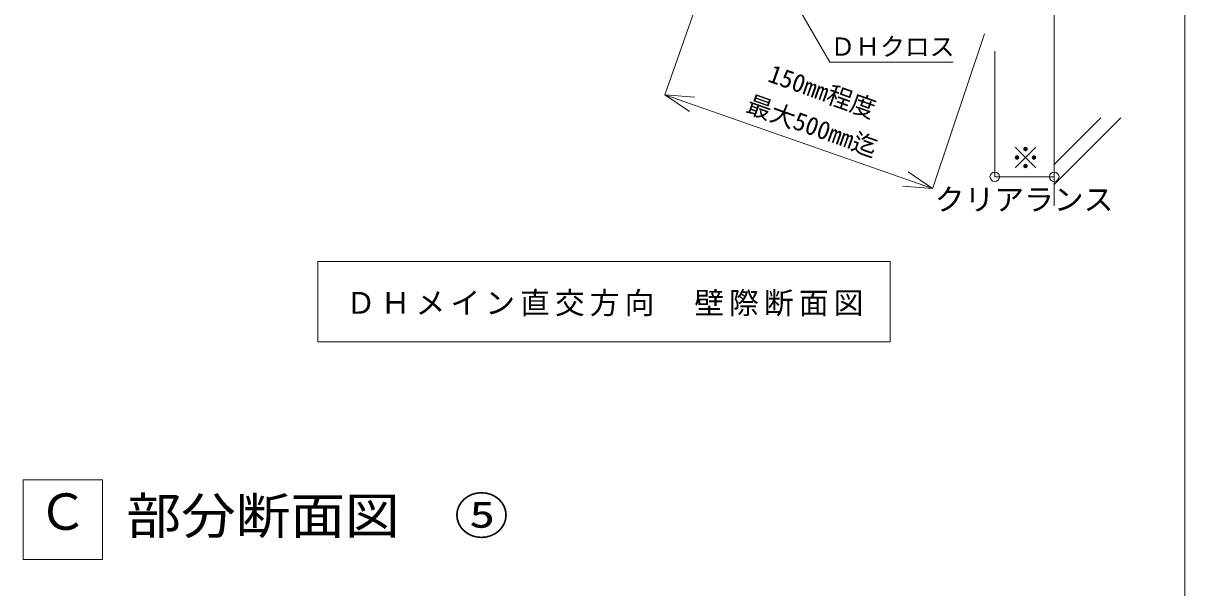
# Model space of a CAD drawing. Units: millimetres, scale not verified. Extents: x -2077 to 2023, y -1433 to 1417.
# Drawn here: x 853 to 2023, y -61 to 507 of the extents above; entities that cross this region are included whole.
import ezdxf
from ezdxf.enums import TextEntityAlignment as Align

# ---------------------------------------------------------------- set-up
doc = ezdxf.new("R2010")
doc.units = ezdxf.units.MM
doc.header["$LTSCALE"] = 10
for name, color, linetype, lineweight in [('1-0_断面', 7, 'Continuous', 9), ('1-2_文字', 7, 'Continuous', 9), ('F-0_図枠', 7, 'Continuous', 9)]:
    doc.layers.add(name, color=color, linetype=linetype, lineweight=lineweight)
doc.styles.add('ＭＳ ゴシック', font='')
doc.styles.get('ＭＳ ゴシック').set_extended_font_data('MS Gothic')

msp = doc.modelspace()

# ---------------------------------------------------------------- linework, layer by layer
at = {"layer": '1-0_断面'}
for p, q in [((1891.14, 867.41), (1891.14, 323.2)), ((1958.13, 411.74), (1891.14, 344.75)), ((1938.13, 411.74), (1891.14, 364.75))]:
    msp.add_line(p, q, dxfattribs=at)
at = {"layer": '1-2_文字'}
for p, q in [((1551.79, 585.82), (1499, 434.98)), ((1768.82, 341.29), (1820.71, 496.21)), ((1831.14, 352.47), (1831.14, 478.84)), ((1665.01, 467.91), (1789.35, 467.91)), ((1499, 434.98), (1528.91, 432.74)), ((1499, 434.98), (1523.78, 418.08)), ((1891.14, 352.47), (1891.14, 427.44)), ((1768.59, 340.63), (1743.8, 357.53)), ((1831.14, 352.47), (1891.14, 352.47)), ((1725.93, 267.18), (1725.93, 186.44)), ((1149.21, 186.44), (1725.93, 186.44)), ((852.57, 47.18), (852.57, -32.82)), ((932.57, 47.18), (852.57, 47.18)), ((932.57, -32.82), (932.57, 47.18)), ((852.57, -32.82), (932.57, -32.82))]:
    msp.add_line(p, q, dxfattribs=at)
for points in [[(1665.01, 467.91), (1575.09, 623.67), (1596.3, 602.46)], [(1499, 434.98), (1768.59, 340.63), (1738.67, 342.87)], [(1149.21, 186.44), (1149.21, 267.18), (1725.93, 267.18)]]:
    msp.add_lwpolyline(points, dxfattribs=at)
for centre in [(1831.14, 352.47), (1891.14, 352.47)]:
    msp.add_circle(centre, 4.77, dxfattribs=at)
at = {"layer": 'F-0_図枠'}
msp.add_line((2022.57, -1432.82), (2022.57, 1417.18), dxfattribs=at)

# ---------------------------------------------------------------- texts
at = {"layer": '1-2_文字', "style": 'ＭＳ ゴシック'}
for s, height, p in [('ＤＨクロス', 18.33, (1665.61, 468.85)), ('※', 21.99, (1847.11, 353.83)), ('クリアランス', 21.99, (1770.73, 312.07)), ('Ｃ', 36.66, (867.29, -13.99))]:
    msp.add_text(s, height=height, dxfattribs=at).set_placement(p, align=Align.BOTTOM_LEFT)
for s, p in [('150mm程度', (1599.54, 443.55)), ('最大500mm迄', (1577.62, 412.93))]:
    msp.add_text(s, height=18.33, rotation=340.354, dxfattribs=at).set_placement(p, align=Align.BOTTOM_LEFT)
at = {"layer": '1-2_文字', "style": 'ＭＳ ゴシック', "width": 1.1}
msp.add_text('部分断面図\u3000⑤', height=36.66, dxfattribs=at).set_placement((956.61, -18.13), align=Align.BOTTOM_LEFT)
at = {"layer": '1-2_文字', "insert": (1177.57, 211.81), "char_height": 21.99, "attachment_point": 7, "style": 'ＭＳ ゴシック'}
msp.add_mtext('\\T1.17;ＤＨメイン直交方向\u3000壁際断面図', dxfattribs=at)

doc.saveas('drawing.dxf')
